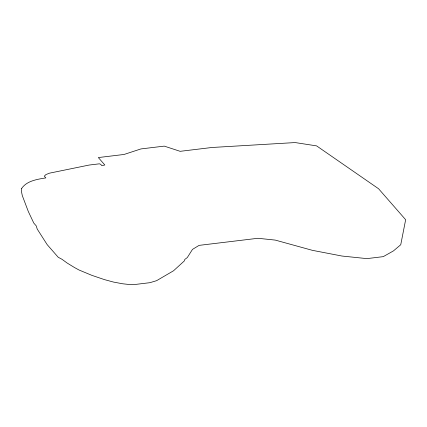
<?xml version="1.0" encoding="UTF-8"?>
<svg xmlns="http://www.w3.org/2000/svg" width="427" height="427" viewBox="0 0 427 427"><rect width="100%" height="100%" fill="white"/><g stroke="black" fill="none" stroke-linecap="round" stroke-linejoin="round"><path stroke-width="0.64" d="M21.66 188.451L21.35 190.976L22.289 195.582L28.299 211.472L33.797 223.091L36.236 225.883L37.229 229.069L47.183 244.65L58.211 257.262L62.048 259.317L67.092 263L74.565 267.58L79.118 270.045L91.794 275.319L104.455 279.616L113.449 282.06L122.634 283.779L128.618 284.43L136.421 284.313L149.877 282.69L156.565 280.688L173.533 270.777L184.267 260.993L184.843 259.413L187.298 257.561L192.486 249.389L199.105 245.37L257.935 238.282L275.276 240.097L312.404 250.339L341.926 256.029L366.889 258.618L383.265 256.643L393.454 250.9L400.745 244.73L405.65 219.718L378.578 188.75L316.604 145.885L295.158 142.57L212.032 147.48L180.146 151.323L164.267 146.119L140.947 148.927L124.06 154.462L98.333 157.563L104.828 164.993L101.84 165.644L100.649 164.283L99.4 163.813L89.078 165.062L49.441 173.175L45.876 174.6L44.323 176.17L45.838 177.904C37.4 179.255 26.725 180.813 21.66 188.451"/></g></svg>
